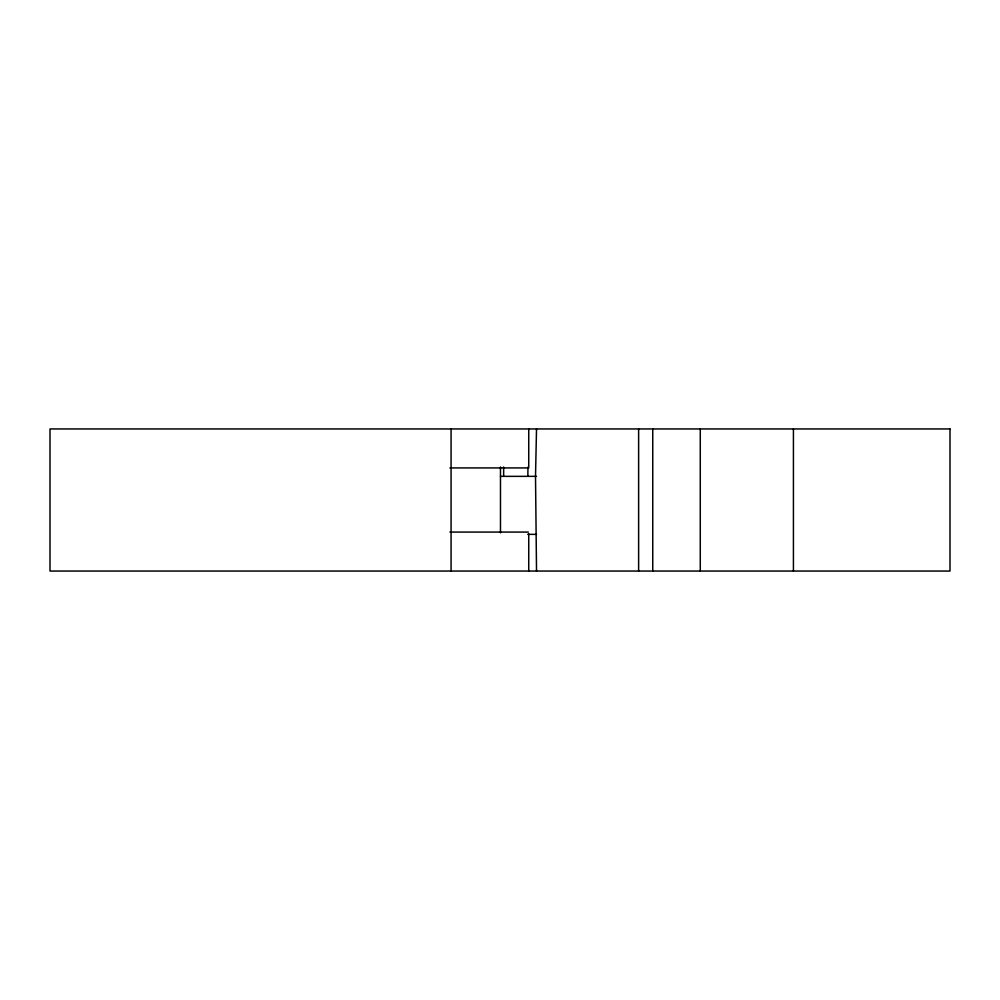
<?xml version="1.0" encoding="UTF-8"?>
<svg xmlns="http://www.w3.org/2000/svg" width="1000" height="1000" viewBox="0 0 1000 1000"><rect width="100%" height="100%" fill="white"/><g stroke="black" fill="none" stroke-linecap="round" stroke-linejoin="round"><path stroke-width="1.5" d="M527.863 476.35L527.938 467.175M536.525 428.95L535.513 476.35L536.525 571.05M449.9 467.925L528.737 467.925L528.737 428.95M500.475 476.35L536.5 476.35M449.9 532.075L528.35 532.075M527.712 534.35L536.5 534.35M793.425 428.95L793.425 571.05M700.275 428.95L700.275 571.05M652.75 428.95L652.75 571.05M638.625 428.95L638.625 571.05M528.737 533.638L528.737 571.05M503.65 466.987L503.65 476.35M500.475 466.987L500.475 532.812M451.075 428.95L451.075 571.05M950 428.95L50 428.95L50 571.05L950 571.05L950 428.95"/></g></svg>
